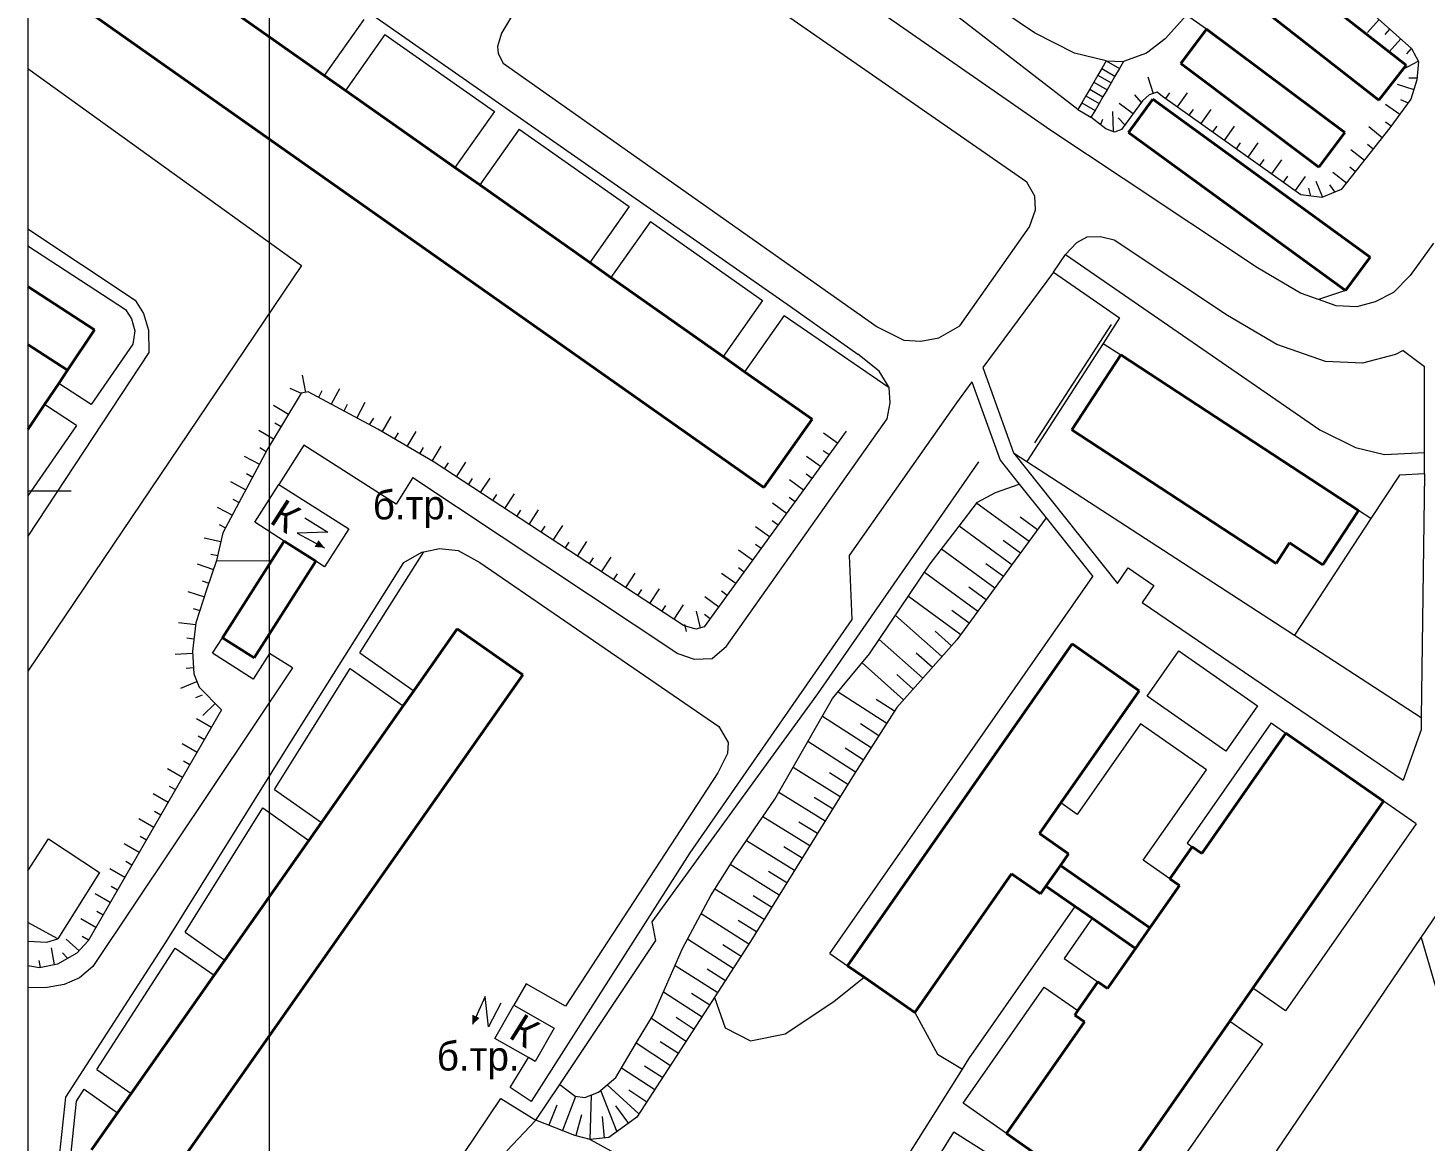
# Model space of a CAD drawing. Extents: x 1000 to 4000, y -5000 to -1000.
# Drawn here: x 1000 to 1193.3, y -3289.9 to -3135.9 of the extents above; entities that cross this region are included whole.
import ezdxf
from ezdxf.enums import TextEntityAlignment as Align

# ---------------------------------------------------------------- set-up
doc = ezdxf.new("R2010")
doc.units = 0
doc.header["$MEASUREMENT"] = 0
for name, color, linetype in [('1', 7, 'CONTINUOUS'), ('11', 7, 'CONTINUOUS'), ('16', 7, 'CONTINUOUS'), ('17', 7, 'CONTINUOUS'), ('24', 7, 'CONTINUOUS'), ('25', 7, 'CONTINUOUS'), ('37', 7, 'CONTINUOUS'), ('40', 7, 'CONTINUOUS'), ('6', 7, 'CONTINUOUS'), ('границы команд_1', 10, 'CONTINUOUS')]:
    doc.layers.add(name, color=color, linetype=linetype)
doc.styles.get("Standard").update_dxf_attribs({"font": 'txt', "height": 0.2})

msp = doc.modelspace()

# ---------------------------------------------------------------- linework, layer by layer
at = {"layer": '1', "color": 253, "linetype": 'Continuous', "lineweight": 0}
for p, q in [((1000, -3000), (1000, -4000)), ((1005.96, -3200), (1000, -3200))]:
    msp.add_line(p, q, dxfattribs=at)
at = {"layer": '11', "color": 253, "linetype": 'Continuous', "lineweight": 0}
for p, q in [((1000, -3141.5), (1037.87, -3168.79)), ((1037.87, -3168.79), (1000, -3224.91)), ((1136.34, -3194.68), (1138.21, -3195.89)), ((1109.27, -3228.01), (1131.56, -3195.94)), ((1138.21, -3195.89), (1175.22, -3219.9)), ((1175.22, -3219.9), (1192.76, -3231.28)), ((1086.38, -3259.57), (1109.27, -3228.01)), ((1086.89, -3262.14), (1086.38, -3259.57)), ((1073.57, -3282.09), (1086.89, -3262.14)), ((1070.28, -3287.02), (1073.57, -3282.09)), ((1047.28, -3310.85), (1065.44, -3284.01)), ((1065.44, -3284.01), (1070.28, -3287.02))]:
    msp.add_line(p, q, dxfattribs=at)
at = {"layer": '16', "color": 253, "linetype": 'Continuous', "lineweight": 0}
for p, q in [((1031.37, -3204.3), (1034.71, -3199.06)), ((1034.71, -3199.06), (1044.38, -3205.22)), ((1035.44, -3206.89), (1031.37, -3204.3)), ((1038.31, -3203.7), (1041.5, -3205.64)), ((1041.5, -3205.64), (1037.25, -3205.8)), ((1037.25, -3205.8), (1041.03, -3207.81)), ((1044.38, -3205.22), (1041.04, -3210.46)), ((1041.04, -3210.46), (1039.82, -3209.68)), ((1063.24, -3269.88), (1061.49, -3273.79)), ((1063.7, -3274.11), (1063.24, -3269.88)), ((1065.41, -3270.8), (1063.7, -3274.11)), ((1064.61, -3275.7), (1067.22, -3271.1)), ((1067.22, -3271.1), (1072.79, -3274.27)), ((1072.79, -3274.27), (1070.17, -3278.87)), ((1069.26, -3278.35), (1064.61, -3275.7)), ((1070.17, -3278.87), (1069.26, -3278.35))]:
    msp.add_line(p, q, dxfattribs=at)
for points in [[(1041.03, -3207.81), (1040.2, -3206.77), (1039.67, -3207.71)], [(1061.49, -3273.79), (1062.48, -3272.89), (1061.5, -3272.42)]]:
    msp.add_solid(points, dxfattribs=at)
at = {"layer": '24', "color": 253, "linetype": 'Continuous', "lineweight": 0}
for p, q in [((1000, -3100.82), (1105.5, -3174.45)), ((1138.2, -3157.24), (1061.07, -3103.68)), ((1141.51, -3150.08), (1106.59, -3125.83)), ((1067.75, -3132.93), (1065.52, -3136.63)), ((1139.26, -3136.6), (1132.75, -3132.19)), ((1046.45, -3134.73), (1040.99, -3142.47)), ((1160.31, -3134.12), (1157.34, -3137.41)), ((1163.08, -3136.08), (1160.31, -3134.12)), ((1049.39, -3136.8), (1043.93, -3144.54)), ((1049.39, -3136.8), (1064.53, -3147.47)), ((1065.52, -3136.63), (1064.96, -3138.47)), ((1144.8, -3139.41), (1139.26, -3136.6)), ((1064.96, -3138.47), (1065.07, -3139.42)), ((1157.34, -3137.41), (1154.77, -3139.41)), ((1065.07, -3139.42), (1065.75, -3140.77)), ((1065.75, -3140.77), (1117.51, -3177.24)), ((1149.2, -3140.45), (1144.8, -3139.41)), ((1154.77, -3139.41), (1151.57, -3140.57)), ((1064.53, -3147.47), (1059.08, -3155.22)), ((1067.96, -3149.89), (1062.51, -3157.63)), ((1067.96, -3149.89), (1083.19, -3160.62)), ((1151.53, -3156.74), (1141.51, -3150.08)), ((1139.29, -3159.19), (1138.2, -3157.24)), ((1170.11, -3169.1), (1151.53, -3156.74)), ((1139.42, -3161.05), (1139.29, -3159.19)), ((1083.19, -3160.62), (1077.73, -3168.36)), ((1138.59, -3163.43), (1139.42, -3161.05)), ((1000, -3163.69), (1014.83, -3173.57)), ((1086.13, -3162.69), (1080.67, -3170.43)), ((1086.13, -3162.69), (1101.64, -3173.62)), ((1128.93, -3177.12), (1138.59, -3163.43)), ((1000, -3166.07), (1013.51, -3174.86)), ((1145.09, -3165.62), (1143.57, -3167.26)), ((1146.49, -3164.86), (1145.09, -3165.62)), ((1148.4, -3164.79), (1146.49, -3164.86)), ((1150.29, -3165.25), (1148.4, -3164.79)), ((1165.98, -3175.69), (1150.29, -3165.25)), ((1194.47, -3165.7), (1191.24, -3170.15)), ((1141.89, -3169.71), (1143.57, -3167.26)), ((1143.57, -3167.26), (1178.76, -3191.5)), ((1141.89, -3169.71), (1132.1, -3182.87)), ((1141.89, -3169.71), (1151.03, -3176.01)), ((1176.08, -3172.62), (1170.11, -3169.1)), ((1191.24, -3170.15), (1188.95, -3172.49)), ((1014.83, -3173.57), (1016, -3175.41)), ((1101.64, -3173.62), (1096.18, -3181.36)), ((1178.54, -3173.48), (1176.08, -3172.62)), ((1181, -3174.34), (1178.54, -3173.48)), ((1186.42, -3173.79), (1183.84, -3174.47)), ((1188.95, -3172.49), (1186.42, -3173.79)), ((1013.51, -3174.86), (1014.33, -3176.16)), ((1016, -3175.41), (1016.66, -3177.7)), ((1104.61, -3175.71), (1099.15, -3183.46)), ((1104.61, -3175.71), (1119.14, -3185.64)), ((1105.5, -3174.45), (1114.83, -3181.03)), ((1172.79, -3179.71), (1165.98, -3175.69)), ((1183.84, -3174.47), (1181, -3174.34)), ((1014.33, -3176.16), (1014.8, -3177.8)), ((1014.8, -3177.8), (1014.51, -3179.63)), ((1016.66, -3177.7), (1016.72, -3180.82)), ((1117.51, -3177.24), (1121.2, -3179.11)), ((1126.03, -3178.79), (1128.93, -3177.12)), ((1151.03, -3176.01), (1148.76, -3179.54)), ((1014.51, -3179.63), (1008.74, -3187.99)), ((1121.2, -3179.11), (1123.52, -3179.24)), ((1123.52, -3179.24), (1126.03, -3178.79)), ((1148.76, -3179.54), (1138.21, -3195.89)), ((1148.76, -3179.54), (1151.21, -3181.15)), ((1179.51, -3182.04), (1172.79, -3179.71)), ((1016.72, -3180.82), (1000, -3206.2)), ((1117.77, -3183.39), (1114.83, -3181.03)), ((1189.22, -3181.09), (1184.66, -3182.29)), ((1190.26, -3180.55), (1189.22, -3181.09)), ((1190.26, -3180.55), (1193.23, -3182.73)), ((1119.14, -3185.64), (1117.77, -3183.39)), ((1132.1, -3182.87), (1136.34, -3194.68)), ((1184.66, -3182.29), (1179.51, -3182.04)), ((1193.23, -3194.62), (1193.23, -3182.73)), ((1008.74, -3187.99), (1004.26, -3185.08)), ((1130.61, -3184.87), (1128.47, -3187.76)), ((1130.61, -3184.87), (1134.51, -3195.71)), ((1119.28, -3187.77), (1119.14, -3185.64)), ((1006.73, -3190.89), (1002.3, -3188.01)), ((1128.47, -3187.76), (1113.63, -3208.88)), ((1118.86, -3189.96), (1119.28, -3187.77)), ((1006.73, -3190.89), (1000, -3200.64)), ((1096.66, -3221.43), (1118.86, -3189.96)), ((1178.76, -3191.5), (1183.67, -3193.95)), ((1038.17, -3193.64), (1034.71, -3199.06)), ((1050.93, -3201.78), (1038.17, -3193.64)), ((1136.34, -3194.68), (1150.75, -3212.76)), ((1183.67, -3193.95), (1187.71, -3194.93)), ((1187.71, -3194.93), (1193.23, -3194.62)), ((1193.23, -3197.59), (1193.23, -3194.62)), ((1134.51, -3195.71), (1137.14, -3199.01)), ((1053.25, -3198.12), (1050.93, -3201.78)), ((1053.25, -3198.12), (1089.9, -3222.43)), ((1137.14, -3199.01), (1140.87, -3203.69)), ((1189.76, -3197.79), (1185.81, -3203.79)), ((1193.23, -3197.59), (1189.76, -3197.79)), ((1193.23, -3197.59), (1192.76, -3231.28)), ((1185.81, -3203.79), (1184.08, -3202.65)), ((1140.87, -3203.69), (1147.35, -3211.81)), ((1185.81, -3203.79), (1175.22, -3219.9)), ((1045.94, -3222.37), (1054.77, -3208.36)), ((1052.01, -3209.88), (1054.5, -3208.41)), ((1054.5, -3208.41), (1054.77, -3208.36)), ((1054.77, -3208.36), (1056.92, -3207.91)), ((1056.92, -3207.91), (1059.54, -3208.22)), ((1059.54, -3208.22), (1062.54, -3209.88)), ((1036.25, -3234.89), (1052.01, -3209.88)), ((1062.54, -3209.88), (1095.6, -3232.57)), ((1113.63, -3208.88), (1114.01, -3217.76)), ((1150.75, -3212.76), (1152.22, -3210.6)), ((1152.22, -3210.6), (1155.78, -3213.02)), ((1110.97, -3263.93), (1147.35, -3211.81)), ((1155.78, -3213.02), (1154.17, -3215.39)), ((1154.17, -3215.39), (1190.25, -3239.95)), ((1114.01, -3217.76), (1091.56, -3250.01)), ((1025.55, -3222.42), (1026.92, -3220.26)), ((1094.67, -3223.14), (1096.66, -3221.43)), ((1154.83, -3228.36), (1159.22, -3222.07)), ((1159.22, -3222.07), (1170.12, -3229.68)), ((1031.16, -3226), (1025.55, -3222.42)), ((1033.43, -3222.43), (1031.16, -3226)), ((1036.59, -3224.44), (1033.43, -3222.43)), ((1045.94, -3222.37), (1053.39, -3227.6)), ((1089.9, -3222.43), (1092.2, -3223.21)), ((1092.2, -3223.21), (1094.67, -3223.14)), ((1036.59, -3224.44), (1008.97, -3265.74)), ((1037.55, -3235.71), (1044.59, -3224.52)), ((1044.59, -3224.52), (1051.93, -3229.68)), ((1165.73, -3235.96), (1154.83, -3228.36)), ((1170.12, -3229.68), (1165.73, -3235.96)), ((1192.76, -3231.28), (1192.74, -3233.01)), ((1095.6, -3232.57), (1096.87, -3234.74)), ((1153.92, -3232.17), (1145.18, -3244.7)), ((1163.04, -3238.53), (1153.92, -3232.17)), ((1172.02, -3232.04), (1160.39, -3248.7)), ((1172.02, -3232.04), (1174.04, -3233.45)), ((1192.74, -3233.01), (1190.25, -3239.95)), ((1019.13, -3262.32), (1036.25, -3234.89)), ((1034.09, -3241.25), (1037.55, -3235.71)), ((1096.87, -3234.74), (1096.81, -3236.27)), ((1096.81, -3236.27), (1095.47, -3238.95)), ((1095.47, -3238.95), (1074.36, -3271.24)), ((1154.29, -3251.06), (1163.04, -3238.53)), ((1034.09, -3241.25), (1040.6, -3245.82)), ((1145.18, -3244.7), (1142.93, -3243.13)), ((1192.05, -3246.02), (1187.54, -3242.87)), ((1021.75, -3261.02), (1032.48, -3243.82)), ((1032.48, -3243.82), (1038.86, -3248.3)), ((1192.05, -3246.02), (1173.99, -3271.89)), ((1000, -3252.52), (1002.83, -3248.08)), ((1002.83, -3248.08), (1009.88, -3252.76)), ((1160.39, -3248.7), (1161.1, -3249.19)), ((1091.56, -3250.01), (1069.61, -3284.41)), ((1157.99, -3253.64), (1154.29, -3251.06)), ((1009.88, -3252.76), (1004.15, -3261.9)), ((1192.76, -3261.72), (1197.61, -3254.55)), ((1130.19, -3278.51), (1144.9, -3257.44)), ((1004.15, -3261.9), (1000, -3259.64)), ((1147.25, -3259.08), (1143.38, -3264.63)), ((1005.23, -3283.84), (1019.13, -3262.32)), ((1021.75, -3261.02), (1027.22, -3264.86)), ((1170.58, -3294.5), (1192.76, -3261.72)), ((1009.53, -3280.01), (1020.39, -3263.2)), ((1020.39, -3263.2), (1025.75, -3266.97)), ((1110.97, -3263.93), (1113.41, -3265.64)), ((1143.38, -3264.63), (1148.04, -3267.89)), ((1008.97, -3265.74), (1007.12, -3267.32)), ((1002.68, -3268.64), (1000, -3268.71)), ((1005, -3268.25), (1002.68, -3268.64)), ((1007.12, -3267.32), (1005, -3268.25)), ((1068.91, -3268.14), (1067.22, -3271.1)), ((1074.36, -3271.24), (1068.91, -3268.14)), ((1129.39, -3284.67), (1140.62, -3268.59)), ((1140.62, -3268.59), (1145.28, -3271.85)), ((1173.99, -3271.89), (1169.48, -3268.74)), ((1166.3, -3273.31), (1170.8, -3276.45)), ((1066.74, -3282.5), (1069.26, -3278.35)), ((1170.8, -3276.45), (1153.38, -3301.41)), ((1009.53, -3280.01), (1014.26, -3283.33)), ((1110.39, -3309.95), (1129.28, -3279.96)), ((1129.28, -3279.96), (1130.19, -3278.51)), ((1003.57, -3299.79), (1005.23, -3283.84)), ((1006.71, -3284.37), (1007.77, -3282.73)), ((1007.77, -3282.73), (1012.4, -3285.98)), ((1069.61, -3284.41), (1066.74, -3282.5)), ((1005.15, -3299.4), (1006.71, -3284.37)), ((1135.38, -3288.85), (1129.39, -3284.67)), ((1113.48, -3311.89), (1128.11, -3288.68)), ((1154.98, -3305.61), (1128.11, -3288.68))]:
    msp.add_line(p, q, dxfattribs=at)
at = {"layer": '25', "color": 253, "linetype": 'Continuous', "lineweight": 0}
for p, q in [((1149.2, -3140.45), (1148.58, -3141.51)), ((1149.2, -3140.45), (1151.57, -3140.57)), ((1149.2, -3140.45), (1151.02, -3141.51)), ((1151.57, -3140.57), (1151.02, -3141.51)), ((1148.03, -3142.46), (1147.47, -3143.41)), ((1148.58, -3141.51), (1148.03, -3142.46)), ((1148.03, -3142.46), (1149.85, -3143.52)), ((1148.58, -3141.51), (1150.4, -3142.57)), ((1150.4, -3142.57), (1149.85, -3143.52)), ((1151.02, -3141.51), (1150.4, -3142.57)), ((1146.92, -3144.36), (1146.37, -3145.31)), ((1147.47, -3143.41), (1146.92, -3144.36)), ((1146.92, -3144.36), (1148.74, -3145.42)), ((1147.47, -3143.41), (1149.3, -3144.47)), ((1149.3, -3144.47), (1148.74, -3145.42)), ((1149.85, -3143.52), (1149.3, -3144.47)), ((1145.81, -3146.26), (1145.26, -3147.21)), ((1146.37, -3145.31), (1145.81, -3146.26)), ((1145.81, -3146.26), (1147.64, -3147.32)), ((1146.37, -3145.31), (1148.19, -3146.37)), ((1148.19, -3146.37), (1147.64, -3147.32)), ((1148.74, -3145.42), (1148.19, -3146.37)), ((1145.26, -3147.21), (1147.08, -3148.27)), ((1147.64, -3147.32), (1147.08, -3148.27))]:
    msp.add_line(p, q, dxfattribs=at)
at = {"layer": '37', "color": 253, "linetype": 'Continuous', "lineweight": 0}
for p, q in [((1145.26, -3147.21), (1110.62, -3120.36)), ((1176.74, -3125.64), (1191.44, -3138.76)), ((1185.35, -3136.54), (1186.95, -3134.75)), ((1187.77, -3136.82), (1188.44, -3136.08)), ((1188.33, -3139.2), (1189.93, -3137.41)), ((1190.76, -3139.49), (1191.42, -3138.74)), ((1191.44, -3138.76), (1192.41, -3140.57)), ((1190.26, -3141.63), (1192.37, -3140.5)), ((1192.41, -3140.57), (1192.17, -3143.1)), ((1154.95, -3142.68), (1155.7, -3144.96)), ((1192.19, -3142.87), (1191.07, -3142.84)), ((1156.24, -3144.78), (1155.15, -3145.14)), ((1156.96, -3145.38), (1156.24, -3144.78)), ((1157.95, -3144.86), (1157.37, -3145.67)), ((1160.39, -3144.87), (1159, -3146.83)), ((1189.46, -3143.69), (1191.75, -3144.41)), ((1192.17, -3143.1), (1191.32, -3145.74)), ((1150.99, -3146.3), (1152.93, -3147.72)), ((1154.19, -3145.99), (1151.3, -3149.96)), ((1153.08, -3145.14), (1154.02, -3146.22)), ((1155.15, -3145.14), (1154.19, -3145.99)), ((1176.13, -3158.99), (1156.96, -3145.38)), ((1187.85, -3146.44), (1189.79, -3147.85)), ((1191.32, -3145.74), (1188.43, -3149.72)), ((1189.92, -3145.8), (1190.95, -3146.26)), ((1149.13, -3149.84), (1147.08, -3148.27)), ((1148.67, -3148.58), (1148.39, -3149.27)), ((1150.07, -3147.47), (1150.15, -3150.25)), ((1150.83, -3148.35), (1151.75, -3149.33)), ((1161.21, -3147.17), (1160.63, -3147.99)), ((1163.65, -3147.19), (1162.26, -3149.14)), ((1150.33, -3150.32), (1149.13, -3149.84)), ((1151.3, -3149.96), (1150.33, -3150.32)), ((1164.47, -3149.49), (1163.89, -3150.3)), ((1166.91, -3149.5), (1165.52, -3151.46)), ((1188.43, -3149.72), (1181.68, -3158.27)), ((1185.5, -3149.56), (1187.38, -3151.04)), ((1187.81, -3148.88), (1188.61, -3149.47)), ((1167.73, -3151.8), (1167.15, -3152.62)), ((1170.17, -3151.82), (1168.78, -3153.78)), ((1183.02, -3152.7), (1184.9, -3154.18)), ((1185.36, -3151.99), (1186.14, -3152.61)), ((1170.99, -3154.12), (1170.41, -3154.93)), ((1173.43, -3154.13), (1172.05, -3156.09)), ((1174.26, -3156.43), (1173.68, -3157.25)), ((1176.7, -3156.45), (1175.31, -3158.41)), ((1180.54, -3155.84), (1182.43, -3157.32)), ((1182.88, -3155.13), (1183.67, -3155.75)), ((1177.16, -3158.08), (1177.45, -3159.16)), ((1178.18, -3157.11), (1179.09, -3159.33)), ((1181.68, -3158.27), (1179.03, -3159.35)), ((1180.06, -3157.62), (1180.81, -3158.63)), ((1179.03, -3159.35), (1176.13, -3158.99)), ((1149.86, -3176.91), (1139.28, -3193.3)), ((1037.92, -3183.96), (1038.39, -3186.32)), ((1037.8, -3186.43), (1033.2, -3194.09)), ((1036.24, -3185.73), (1037.8, -3186.43)), ((1038.75, -3186.24), (1037.8, -3186.43)), ((1048.43, -3191.41), (1038.75, -3186.24)), ((1040.67, -3186.13), (1040.19, -3187.01)), ((1043.09, -3185.84), (1041.96, -3187.96)), ((1033.99, -3188.11), (1036.05, -3189.34)), ((1044.19, -3188.02), (1043.72, -3188.9)), ((1046.62, -3187.72), (1045.49, -3189.84)), ((1034.16, -3190.54), (1035.02, -3191.05)), ((1047.79, -3189.87), (1047.28, -3190.73)), ((1050.22, -3189.68), (1049, -3191.75)), ((1031.93, -3191.53), (1033.99, -3192.77)), ((1056.19, -3196), (1048.43, -3191.41)), ((1051.23, -3191.91), (1050.72, -3192.77)), ((1053.67, -3191.72), (1052.44, -3193.79)), ((1113.19, -3191.7), (1093.55, -3218.78)), ((1110.07, -3191.91), (1112.02, -3193.32)), ((1033.2, -3194.09), (1026.97, -3205.76)), ((1029.92, -3195.13), (1032.04, -3196.26)), ((1032.1, -3193.97), (1032.96, -3194.48)), ((1054.67, -3193.95), (1054.16, -3194.81)), ((1057.11, -3193.76), (1055.89, -3195.82)), ((1107.72, -3195.15), (1109.67, -3196.55)), ((1110.03, -3194.35), (1110.84, -3194.94)), ((1090.68, -3218.59), (1056.19, -3196)), ((1058.12, -3196.07), (1057.57, -3196.91)), ((1060.56, -3195.99), (1059.24, -3198)), ((1028.04, -3198.66), (1030.16, -3199.79)), ((1030.22, -3197.55), (1031.1, -3198.03)), ((1061.46, -3198.26), (1060.91, -3199.1)), ((1063.9, -3198.19), (1062.59, -3200.19)), ((1105.38, -3198.38), (1107.32, -3199.79)), ((1107.68, -3197.59), (1108.49, -3198.17)), ((1133.87, -3200.17), (1137.14, -3199.01)), ((1064.81, -3200.45), (1064.26, -3201.29)), ((1067.25, -3200.38), (1065.93, -3202.39)), ((1105.33, -3200.82), (1106.14, -3201.41)), ((1131.39, -3201.5), (1133.87, -3200.17)), ((1026.16, -3202.19), (1028.28, -3203.32)), ((1028.33, -3201.08), (1029.22, -3201.55)), ((1068.15, -3202.64), (1067.61, -3203.48)), ((1070.6, -3202.57), (1069.28, -3204.58)), ((1103.03, -3201.62), (1104.97, -3203.03)), ((1128.82, -3204.83), (1131.39, -3201.5)), ((1131.29, -3201.63), (1138.51, -3206.92)), ((1026.45, -3204.61), (1027.33, -3205.08)), ((1071.5, -3204.84), (1070.95, -3205.67)), ((1073.94, -3204.76), (1072.63, -3206.77)), ((1100.68, -3204.86), (1102.62, -3206.27)), ((1102.99, -3204.06), (1103.8, -3204.65)), ((1124.83, -3210.06), (1128.82, -3204.83)), ((1140.87, -3203.69), (1128.51, -3220.55)), ((1128.85, -3204.79), (1136.14, -3210.14)), ((1137.27, -3203.53), (1139.69, -3205.3)), ((1024.36, -3206.44), (1026.7, -3206.96)), ((1026.97, -3205.76), (1026.11, -3209.59)), ((1134.91, -3206.76), (1137.33, -3208.53)), ((1025.29, -3208.69), (1026.26, -3208.91)), ((1074.85, -3207.03), (1074.3, -3207.86)), ((1077.29, -3206.95), (1075.97, -3208.96)), ((1098.33, -3208.1), (1100.27, -3209.51)), ((1100.64, -3207.3), (1101.45, -3207.89)), ((1126.42, -3207.97), (1133.78, -3213.37)), ((1023.42, -3210.05), (1025.69, -3210.83)), ((1026.11, -3209.59), (1024.77, -3213.51)), ((1078.19, -3209.22), (1077.65, -3210.05)), ((1080.63, -3209.14), (1079.32, -3211.15)), ((1098.29, -3210.54), (1099.1, -3211.13)), ((1116.45, -3222.51), (1124.83, -3210.06)), ((1132.54, -3209.98), (1134.96, -3211.76)), ((1024.09, -3212.4), (1025.04, -3212.72)), ((1081.54, -3211.41), (1080.99, -3212.24)), ((1083.98, -3211.33), (1082.67, -3213.34)), ((1095.98, -3211.34), (1097.92, -3212.74)), ((1124.06, -3211.2), (1131.41, -3216.59)), ((1022.13, -3213.87), (1024.41, -3214.62)), ((1024.77, -3213.51), (1023.24, -3218.2)), ((1084.89, -3213.6), (1084.34, -3214.44)), ((1087.33, -3213.52), (1086.01, -3215.53)), ((1093.63, -3214.57), (1095.58, -3215.98)), ((1095.94, -3213.78), (1096.75, -3214.36)), ((1121.82, -3214.52), (1129.05, -3219.82)), ((1130.18, -3213.21), (1132.6, -3214.98)), ((1022.84, -3216.21), (1023.79, -3216.52)), ((1088.23, -3215.79), (1087.68, -3216.63)), ((1090.67, -3215.72), (1089.36, -3217.72)), ((1127.81, -3216.43), (1130.23, -3218.21)), ((1020.83, -3218.14), (1023.21, -3218.43)), ((1023.24, -3218.2), (1022.76, -3222.13)), ((1090.84, -3218.43), (1091.08, -3219.39)), ((1092.44, -3216.58), (1093.02, -3218.91)), ((1093.59, -3217.01), (1094.4, -3217.6)), ((1120.04, -3217.17), (1126.46, -3222.87)), ((1021.97, -3220.29), (1022.97, -3220.41)), ((1092.4, -3219.06), (1090.68, -3218.59)), ((1093.55, -3218.78), (1092.4, -3219.06)), ((1125.54, -3219.38), (1127.79, -3221.37)), ((1022.76, -3222.13), (1022.95, -3225.28)), ((1117.79, -3220.52), (1123.81, -3225.86)), ((1128.51, -3220.55), (1120.2, -3229.93)), ((1020.38, -3222.55), (1022.77, -3222.4)), ((1111.31, -3228.69), (1116.45, -3222.51)), ((1115.41, -3223.76), (1121.15, -3228.85)), ((1122.89, -3222.37), (1125.13, -3224.36)), ((1021.9, -3224.46), (1022.89, -3224.4)), ((1022.95, -3225.28), (1023.71, -3227.1)), ((1120.24, -3225.37), (1122.48, -3227.36)), ((1021.17, -3227.24), (1023.38, -3226.31)), ((1023.71, -3227.1), (1026.78, -3230.26)), ((1112.08, -3227.76), (1118.82, -3232.08)), ((1023.23, -3228.54), (1024.16, -3228.15)), ((1024.18, -3231.03), (1025.9, -3229.35)), ((1103.33, -3242.61), (1111.31, -3228.69)), ((1120.2, -3229.93), (1114.3, -3239.12)), ((1117.37, -3228.78), (1119.9, -3230.4)), ((1026.78, -3230.26), (1008.31, -3262.19)), ((1023.33, -3231.43), (1025.41, -3232.63)), ((1109.91, -3231.12), (1116.65, -3235.45)), ((1023.54, -3233.86), (1024.41, -3234.36)), ((1115.21, -3232.15), (1117.73, -3233.77)), ((1021.33, -3234.89), (1023.41, -3236.09)), ((1107.92, -3234.59), (1114.49, -3238.82)), ((1113.05, -3235.51), (1115.57, -3237.13)), ((1021.54, -3237.32), (1022.41, -3237.82)), ((1019.33, -3238.35), (1021.4, -3239.55)), ((1114.3, -3239.12), (1099.97, -3262.27)), ((1105.87, -3238.18), (1112.38, -3242.21)), ((1110.88, -3238.93), (1113.43, -3240.51)), ((1019.54, -3240.78), (1020.4, -3241.28)), ((1103.88, -3241.65), (1110.28, -3245.61)), ((1017.32, -3241.82), (1019.4, -3243.02)), ((1097.71, -3250.79), (1103.33, -3242.61)), ((1108.78, -3242.34), (1111.33, -3243.91)), ((1015.32, -3245.28), (1017.4, -3246.48)), ((1017.53, -3244.25), (1018.4, -3244.75)), ((1101.68, -3245), (1108.17, -3249.02)), ((1106.67, -3245.74), (1109.22, -3247.32)), ((1013.32, -3248.74), (1015.4, -3249.94)), ((1015.53, -3247.71), (1016.4, -3248.21)), ((1099.42, -3248.3), (1106.07, -3252.42)), ((1104.57, -3249.14), (1107.12, -3250.72)), ((1013.53, -3251.17), (1014.39, -3251.67)), ((1094.47, -3255.92), (1097.71, -3250.79)), ((1011.32, -3252.2), (1013.39, -3253.4)), ((1097.15, -3251.6), (1103.96, -3255.82)), ((1102.46, -3252.54), (1105.02, -3254.12)), ((1011.53, -3254.64), (1012.39, -3255.14)), ((1095.05, -3255.01), (1101.86, -3259.22)), ((1009.31, -3255.66), (1011.39, -3256.87)), ((1090.57, -3263.24), (1094.47, -3255.92)), ((1100.36, -3255.94), (1102.91, -3257.52)), ((1009.52, -3258.1), (1010.39, -3258.6)), ((1093.15, -3258.4), (1099.75, -3262.62)), ((1007.31, -3259.13), (1009.39, -3260.33)), ((1098.26, -3259.34), (1100.81, -3260.92)), ((1000, -3262.25), (1002.6, -3262.39)), ((1002.6, -3262.39), (1004.15, -3261.9)), ((1005.29, -3261.98), (1007.08, -3263.57)), ((1008.31, -3262.19), (1006.78, -3263.91)), ((1007.52, -3261.56), (1008.39, -3262.06)), ((1091.26, -3261.94), (1097.59, -3265.99)), ((1099.97, -3262.27), (1094.13, -3271.39)), ((1096.14, -3262.69), (1098.67, -3264.3)), ((1003.2, -3263.17), (1003.65, -3265.53)), ((1006.78, -3263.91), (1004.1, -3265.44)), ((1004.77, -3263.87), (1005.48, -3264.58)), ((1086.57, -3272.37), (1090.57, -3263.24)), ((1001.61, -3265.92), (1000, -3265.66)), ((1001.5, -3264.92), (1001.68, -3265.91)), ((1004.1, -3265.44), (1001.61, -3265.92)), ((1089.54, -3265.59), (1095.44, -3269.36)), ((1093.99, -3266.06), (1096.52, -3267.67)), ((1087.94, -3269.25), (1093.27, -3272.72)), ((1091.83, -3269.43), (1094.36, -3271.04)), ((1084.19, -3276.27), (1086.57, -3272.37)), ((1094.13, -3271.39), (1084.25, -3286.58)), ((1086.31, -3272.96), (1091.09, -3276.07)), ((1089.67, -3272.76), (1092.18, -3274.4)), ((1081.34, -3281.12), (1084.19, -3276.27)), ((1084.15, -3276.33), (1088.91, -3279.43)), ((1087.48, -3276.11), (1090, -3277.75)), ((1082.12, -3279.78), (1086.73, -3282.78)), ((1085.3, -3279.47), (1087.82, -3281.1)), ((1073.57, -3282.09), (1075.72, -3283.69)), ((1078.95, -3283.12), (1081.34, -3281.12)), ((1080.14, -3282.12), (1084.54, -3286.13)), ((1075.77, -3283.73), (1073.94, -3288.44)), ((1075.72, -3283.69), (1077.05, -3283.88)), ((1077.05, -3283.88), (1078.95, -3283.12)), ((1077.93, -3283.53), (1077.74, -3289.68)), ((1079.24, -3282.88), (1081.47, -3288.64)), ((1083.12, -3282.82), (1085.63, -3284.45)), ((1073.16, -3284.92), (1072.08, -3287.72)), ((1081.29, -3285.04), (1083.08, -3287.45)), ((1070.28, -3287.02), (1066.24, -3291.27)), ((1075.68, -3289.12), (1070.28, -3287.02)), ((1076.6, -3286.26), (1075.81, -3289.15)), ((1079.44, -3286.51), (1079.73, -3289.5)), ((1084.25, -3286.58), (1082.03, -3288.23)), ((1077.78, -3289.69), (1075.68, -3289.12)), ((1080.38, -3289.43), (1077.78, -3289.69)), ((1077.78, -3289.69), (1091.04, -3296.89)), ((1082.03, -3288.23), (1080.38, -3289.43))]:
    msp.add_line(p, q, dxfattribs=at)
at = {"layer": '40', "color": 253, "linetype": 'Continuous', "lineweight": 0}
for p, q in [((1182.31, -3172.25), (1178.54, -3173.48)), ((1026.11, -3209.59), (1033.69, -3209.64)), ((1192.76, -3261.72), (1195.39, -3270.72)), ((1111.51, -3270.58), (1115.72, -3267.24)), ((1094.99, -3270.05), (1096.46, -3274.22)), ((1104.79, -3275.08), (1111.51, -3270.58)), ((1122.7, -3272.12), (1125.86, -3277.9)), ((1096.46, -3274.22), (1099.98, -3276.04)), ((1099.98, -3276.04), (1104.79, -3275.08)), ((1125.86, -3277.9), (1129.28, -3279.96))]:
    msp.add_line(p, q, dxfattribs=at)
at = {"layer": '6', "color": 253, "linetype": 'Continuous', "lineweight": 40}
for p, q in [((1190.68, -3141.04), (1171.51, -3126.05)), ((1101.83, -3199.49), (1000, -3127.73)), ((1167.72, -3130.89), (1186.9, -3145.88)), ((1025.56, -3131.6), (1040.99, -3142.47)), ((1163.08, -3136.08), (1159.51, -3140.84)), ((1182.19, -3150.38), (1163.08, -3136.08)), ((1159.51, -3140.84), (1178.62, -3155.15)), ((1186.9, -3145.88), (1190.68, -3141.04)), ((1040.99, -3142.47), (1043.93, -3144.54)), ((1043.93, -3144.54), (1059.08, -3155.22)), ((1155.65, -3145.75), (1152.28, -3150.39)), ((1185.69, -3167.61), (1155.65, -3145.75)), ((1152.28, -3150.39), (1182.31, -3172.25)), ((1178.62, -3155.15), (1182.19, -3150.38)), ((1059.08, -3155.22), (1062.51, -3157.63)), ((1062.51, -3157.63), (1077.73, -3168.36)), ((1182.31, -3172.25), (1185.69, -3167.61)), ((1077.73, -3168.36), (1080.67, -3170.43)), ((1000, -3171.69), (1009.2, -3177.66)), ((1080.67, -3170.43), (1096.18, -3181.36)), ((1009.2, -3177.66), (1005.49, -3183.24)), ((1000, -3179.68), (1005.49, -3183.24)), ((1096.18, -3181.36), (1099.15, -3183.46)), ((1144.42, -3191.51), (1151.21, -3181.15)), ((1151.21, -3181.15), (1184.08, -3202.65)), ((1005.49, -3183.24), (1004.26, -3185.08)), ((1099.15, -3183.46), (1108.49, -3190.04)), ((1004.26, -3185.08), (1002.3, -3188.01)), ((1002.3, -3188.01), (1000, -3191.48)), ((1108.49, -3190.04), (1101.83, -3199.49)), ((1172.68, -3210.01), (1144.42, -3191.51)), ((1184.08, -3202.65), (1179.17, -3210.16)), ((1035.44, -3206.89), (1033.69, -3209.64)), ((1039.82, -3209.68), (1035.44, -3206.89)), ((1174.56, -3207.14), (1172.68, -3210.01)), ((1179.17, -3210.16), (1174.56, -3207.14)), ((1033.69, -3209.64), (1026.92, -3220.26)), ((1031.3, -3223.05), (1039.82, -3209.68)), ((1026.92, -3220.26), (1031.3, -3223.05)), ((1053.39, -3227.6), (1059.4, -3219.03)), ((1059.4, -3219.03), (1068.45, -3225.39)), ((1113.41, -3265.64), (1144.47, -3221.13)), ((1144.47, -3221.13), (1153.76, -3227.61)), ((1068.45, -3225.39), (1018.6, -3296.38)), ((1051.93, -3229.68), (1053.39, -3227.6)), ((1153.76, -3227.61), (1142.93, -3243.13)), ((1040.6, -3245.82), (1051.93, -3229.68)), ((1174.04, -3233.45), (1162.41, -3250.11)), ((1187.54, -3242.87), (1174.04, -3233.45)), ((1142.93, -3243.13), (1139.97, -3247.37)), ((1169.48, -3268.74), (1187.54, -3242.87)), ((1038.86, -3248.3), (1040.6, -3245.82)), ((1139.97, -3247.37), (1143.97, -3250.15)), ((1027.22, -3264.86), (1038.86, -3248.3)), ((1157.99, -3253.64), (1161.1, -3249.19)), ((1161.1, -3249.19), (1162.41, -3250.11)), ((1143.97, -3250.15), (1142.84, -3251.78)), ((1136.1, -3252.91), (1122.7, -3272.12)), ((1136.1, -3252.91), (1140.09, -3255.7)), ((1142.84, -3251.78), (1140.85, -3254.62)), ((1142.84, -3251.78), (1155.22, -3260.42)), ((1140.85, -3254.62), (1140.09, -3255.7)), ((1140.85, -3254.62), (1144.9, -3257.44)), ((1159.31, -3254.56), (1155.22, -3260.42)), ((1159.31, -3254.56), (1157.99, -3253.64)), ((1144.9, -3257.44), (1147.25, -3259.08)), ((1147.25, -3259.08), (1153.24, -3263.26)), ((1155.22, -3260.42), (1153.24, -3263.26)), ((1153.24, -3263.26), (1149.37, -3268.81)), ((1025.75, -3266.97), (1027.22, -3264.86)), ((1115.72, -3267.24), (1113.41, -3265.64)), ((1014.26, -3283.33), (1025.75, -3266.97)), ((1122.7, -3272.12), (1115.72, -3267.24)), ((1145.28, -3271.85), (1148.04, -3267.89)), ((1149.37, -3268.81), (1148.04, -3267.89)), ((1166.3, -3273.31), (1169.48, -3268.74)), ((1144.84, -3272.48), (1145.28, -3271.85)), ((1146.16, -3273.41), (1144.84, -3272.48)), ((1146.16, -3273.41), (1135.38, -3288.85)), ((1148.88, -3298.26), (1166.3, -3273.31)), ((1012.4, -3285.98), (1014.26, -3283.33)), ((1008.79, -3291.11), (1012.4, -3285.98)), ((1135.38, -3288.85), (1148.88, -3298.26))]:
    msp.add_line(p, q, dxfattribs=at)
at = {"layer": 'границы команд_1', "color": 251, "lineweight": 0}
msp.add_lwpolyline([(1033.44, -1863.26), (3102.46, -1863.26), (3102.46, -4710.9), (1033.44, -4710.9)], close=True, dxfattribs=at)

# ---------------------------------------------------------------- texts
at = {"layer": '17', "color": 253, "linetype": 'Continuous', "lineweight": 0}
for p in [(1053.44, -3202.36), (1062.3, -3278.61)]:
    msp.add_text('б.тр.', height=4, dxfattribs=at).set_placement(p, align=Align.MIDDLE)
for rotation, p in [(327.2715, (1035.64, -3203.44)), (327.9254, (1068.71, -3274.63))]:
    msp.add_text('К', height=4, rotation=rotation, dxfattribs=at).set_placement(p, align=Align.MIDDLE)

doc.saveas('drawing.dxf')
